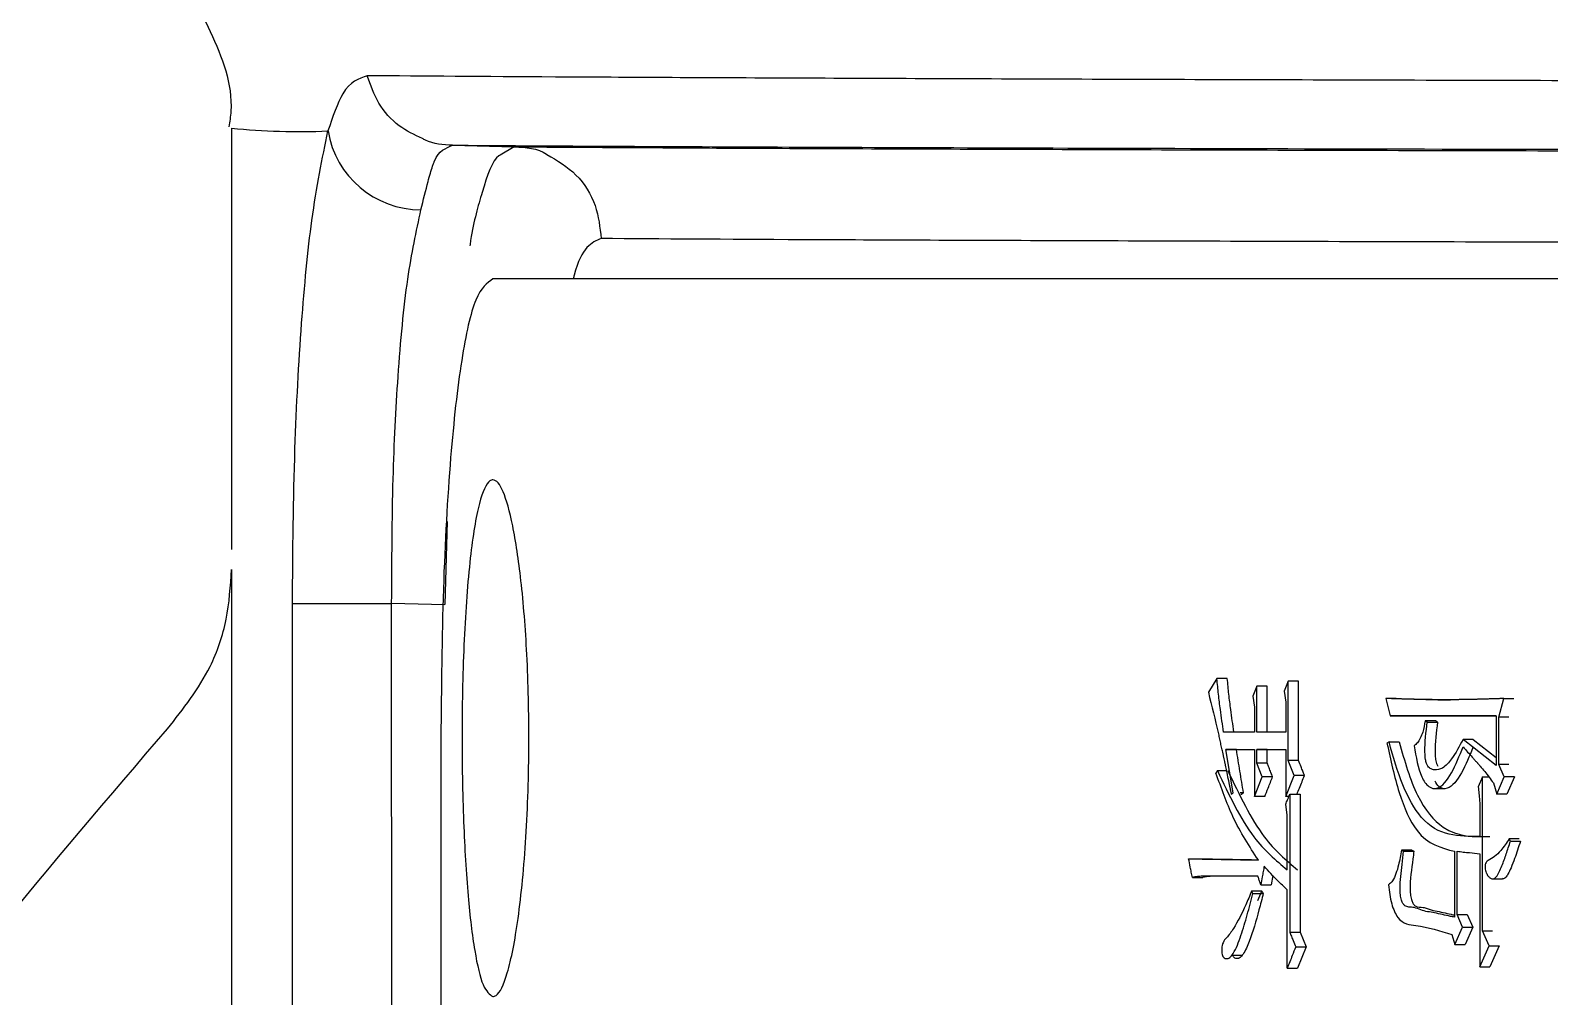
# Model space of a CAD drawing. Header units: millimetres. Extents: x 2160 to 4596, y 811 to 2534.
# Drawn here: x 3240.72 to 3253.94, y 1503.58 to 1512 of the extents above; entities that cross this region are included whole.
import ezdxf

# ---------------------------------------------------------------- set-up
doc = ezdxf.new("R2010")
doc.units = ezdxf.units.MM

msp = doc.modelspace()

# ---------------------------------------------------------------- linework, layer by layer
at = {"color": 7, "linetype": 'Continuous', "lineweight": 25}
for p, q in [((3242.468, 1511.146), (3242.468, 1507.477)), ((3244.393, 1510.997), (3244.93, 1510.983)), ((3244.93, 1510.983), (3244.806, 1510.911)), ((3244.345, 1507.721), (3244.324, 1506.997)), ((3242.468, 1507.302), (3242.468, 1477.996)), ((3243, 1478.269), (3242.998, 1507.007)), ((3243.862, 1507.006), (3243.862, 1507.009)), ((3244.324, 1506.994), (3243.862, 1507.006)), ((3243.865, 1478.714), (3243.862, 1507.006)), ((3251.046, 1506.352), (3250.972, 1506.233)), ((3251.137, 1506.352), (3251.046, 1506.352)), ((3251.394, 1506.287), (3251.36, 1506.2)), ((3251.394, 1505.887), (3251.394, 1506.287)), ((3251.484, 1506.287), (3251.394, 1506.287)), ((3251.484, 1505.887), (3251.484, 1506.287)), ((3251.667, 1506.33), (3251.633, 1506.244)), ((3251.667, 1505.638), (3251.667, 1506.33)), ((3251.757, 1506.33), (3251.667, 1506.33)), ((3251.36, 1506.2), (3251.373, 1506.103)), ((3251.633, 1506.244), (3251.646, 1506.146)), ((3251.646, 1506.146), (3251.646, 1505.887)), ((3252.518, 1506.179), (3252.554, 1506.027)), ((3252.606, 1506.179), (3252.518, 1506.179)), ((3253.501, 1506.017), (3253.544, 1506.179)), ((3253.544, 1506.179), (3253.631, 1506.179)), ((3251.373, 1506.103), (3251.373, 1505.887)), ((3252.554, 1506.027), (3253.477, 1506.027)), ((3252.643, 1506.027), (3252.554, 1506.027)), ((3253.477, 1506.027), (3252.643, 1506.027)), ((3253.477, 1506.027), (3253.477, 1505.595)), ((3253.501, 1505.605), (3253.501, 1506.017)), ((3253.588, 1506.017), (3253.501, 1506.017)), ((3251.373, 1505.887), (3251.105, 1505.887)), ((3251.646, 1505.887), (3251.394, 1505.887)), ((3252.878, 1505.973), (3252.86, 1505.984)), ((3252.948, 1505.984), (3252.86, 1505.984)), ((3252.878, 1505.973), (3252.967, 1505.973)), ((3252.967, 1505.973), (3252.948, 1505.984)), ((3244.29, 1505.833), (3244.29, 1478.932)), ((3252.545, 1505.8), (3252.527, 1505.789)), ((3253.477, 1505.595), (3253.189, 1505.822)), ((3253.277, 1505.822), (3253.189, 1505.822)), ((3253.277, 1505.822), (3253.477, 1505.664)), ((3251.125, 1505.735), (3251.373, 1505.735)), ((3251.188, 1505.357), (3251.125, 1505.735)), ((3251.216, 1505.735), (3251.125, 1505.735)), ((3251.216, 1505.735), (3251.373, 1505.735)), ((3251.373, 1505.735), (3251.373, 1505.324)), ((3251.394, 1505.735), (3251.646, 1505.735)), ((3251.394, 1505.616), (3251.394, 1505.735)), ((3251.484, 1505.735), (3251.394, 1505.735)), ((3251.441, 1505.497), (3251.394, 1505.616)), ((3251.484, 1505.616), (3251.394, 1505.616)), ((3251.484, 1505.735), (3251.646, 1505.735)), ((3251.484, 1505.616), (3251.484, 1505.735)), ((3251.646, 1505.735), (3251.646, 1505.324)), ((3251.719, 1505.508), (3251.667, 1505.638)), ((3251.757, 1505.638), (3251.667, 1505.638)), ((3251.051, 1505.551), (3251.038, 1505.53)), ((3251.051, 1505.551), (3251.128, 1505.551)), ((3251.373, 1505.324), (3251.441, 1505.497)), ((3251.531, 1505.497), (3251.441, 1505.497)), ((3251.646, 1505.324), (3251.719, 1505.508)), ((3251.809, 1505.508), (3251.719, 1505.508)), ((3253.359, 1505.497), (3253.321, 1505.411)), ((3253.359, 1504.156), (3253.359, 1505.497)), ((3253.359, 1505.497), (3253.413, 1505.497)), ((3253.482, 1505.346), (3253.548, 1505.497)), ((3253.548, 1505.497), (3253.501, 1505.605)), ((3253.588, 1505.605), (3253.501, 1505.605)), ((3253.636, 1505.497), (3253.548, 1505.497)), ((3253.636, 1505.497), (3253.569, 1505.346)), ((3251.171, 1505.346), (3251.188, 1505.357)), ((3251.278, 1505.357), (3251.248, 1505.357)), ((3251.278, 1505.357), (3251.262, 1505.346)), ((3252.942, 1505.394), (3253.03, 1505.394)), ((3253.453, 1505.443), (3253.482, 1505.346)), ((3251.254, 1505.346), (3251.262, 1505.346)), ((3251.672, 1505.324), (3251.646, 1505.324)), ((3251.659, 1505.162), (3251.646, 1505.259)), ((3251.68, 1505.346), (3251.68, 1504.145)), ((3251.68, 1505.346), (3251.77, 1505.346)), ((3251.77, 1505.346), (3251.77, 1504.145)), ((3253.569, 1505.346), (3253.482, 1505.346)), ((3251.659, 1504.686), (3251.659, 1505.162)), ((3253.335, 1505.194), (3253.335, 1504.978)), ((3253.601, 1504.935), (3253.591, 1504.956)), ((3252.742, 1504.859), (3252.654, 1504.859)), ((3252.672, 1504.848), (3252.761, 1504.848)), ((3253.115, 1504.848), (3253.115, 1504.275)), ((3253.138, 1504.297), (3253.138, 1504.848)), ((3253.335, 1504.827), (3253.335, 1503.842)), ((3253.601, 1504.935), (3253.688, 1504.935)), ((3250.8, 1504.783), (3250.891, 1504.783)), ((3250.833, 1504.621), (3250.923, 1504.621)), ((3251.403, 1504.632), (3250.968, 1504.632)), ((3251.059, 1504.632), (3250.968, 1504.632)), ((3251.403, 1504.632), (3251.059, 1504.632)), ((3251.533, 1504.637), (3251.518, 1504.556)), ((3253.444, 1504.609), (3253.532, 1504.609)), ((3251.438, 1504.502), (3251.348, 1504.502)), ((3251.36, 1504.481), (3251.45, 1504.481)), ((3251.402, 1504.419), (3251.438, 1504.502)), ((3251.428, 1504.556), (3251.518, 1504.556)), ((3251.659, 1503.831), (3251.659, 1504.513)), ((3253.185, 1504.188), (3253.138, 1504.297)), ((3253.138, 1504.297), (3253.226, 1504.297)), ((3253.226, 1504.297), (3253.273, 1504.188)), ((3253.119, 1504.037), (3253.185, 1504.188)), ((3253.185, 1504.188), (3253.273, 1504.188)), ((3253.273, 1504.188), (3253.207, 1504.037)), ((3251.68, 1504.145), (3251.77, 1504.145)), ((3251.77, 1504.145), (3251.822, 1504.015)), ((3253.091, 1504.123), (3253.119, 1504.037)), ((3253.119, 1504.037), (3253.207, 1504.037)), ((3253.415, 1504.026), (3253.359, 1504.156)), ((3253.359, 1504.156), (3253.446, 1504.156)), ((3251.177, 1503.943), (3251.268, 1503.943)), ((3251.732, 1504.015), (3251.822, 1504.015)), ((3251.822, 1504.015), (3251.749, 1503.831)), ((3253.335, 1503.842), (3253.415, 1504.026)), ((3253.415, 1504.026), (3253.503, 1504.026)), ((3253.503, 1504.026), (3253.423, 1503.842)), ((3253.335, 1503.842), (3253.423, 1503.842))]:
    msp.add_line(p, q, dxfattribs=at)
at = {"color": 7, "linetype": 'Continuous', "lineweight": 25, "flags": 128}
for points in [[(3251.757, 1505.638), (3251.757, 1505.984), (3251.757, 1506.33)], [(3252.545, 1505.8), (3252.581, 1505.8), (3252.607, 1505.8), (3252.633, 1505.8)], [(3251.463, 1505.324), (3251.44, 1505.324), (3251.407, 1505.324), (3251.373, 1505.324)], [(3253.679, 1504.956), (3253.648, 1504.956), (3253.62, 1504.956), (3253.591, 1504.956)], [(3251.36, 1504.481), (3251.354, 1504.491), (3251.348, 1504.502)], [(3251.438, 1504.502), (3251.441, 1504.497), (3251.444, 1504.491), (3251.45, 1504.481)], [(3251.659, 1503.831), (3251.704, 1503.831), (3251.749, 1503.831)]]:
    msp.add_lwpolyline(points, dxfattribs=at)
at = {"color": 7, "linetype": 'Continuous', "lineweight": 25}
for centre, radius, start, end in [((3243.063, 1517.18), 6.064, 264.3642, 272.3073), ((3244.117, 1511.255), 0.82, 189.3772, 270.0285), ((3243.642, 1709.244), 202.239, 269.81736, 270.06236)]:
    msp.add_arc(centre, radius, start, end, dxfattribs=at)
for points, knots in [([(3241.9, 1512.537), (3241.906, 1512.531), (3242.079, 1512.395), (3242.303, 1511.972), (3242.496, 1511.485), (3242.452, 1511.202), (3242.445, 1511.156)], [0, 0, 0, 0, 0.017313, 0.441285, 0.909661, 1, 1, 1, 1]), ([(3243.65, 1511.602), (3243.575, 1511.577), (3243.447, 1511.534), (3243.349, 1511.243), (3243.307, 1511.121)], [0, 0, 0, 0, 0.578809, 1, 1, 1, 1]), ([(3334.408, 1511.505), (3331.384, 1511.504), (3325.347, 1511.502), (3316.194, 1511.502), (3307.152, 1511.503), (3298.325, 1511.506), (3289.833, 1511.511), (3282.988, 1511.516), (3277.531, 1511.521), (3273.178, 1511.526), (3268.72, 1511.531), (3264.242, 1511.538), (3260.108, 1511.545), (3256.367, 1511.553), (3253.049, 1511.561), (3250.014, 1511.57), (3247.362, 1511.58), (3245.127, 1511.591), (3244.149, 1511.598), (3243.65, 1511.602)], [0, 0, 0, 0, 0.074691, 0.149062, 0.223115, 0.296848, 0.370262, 0.443356, 0.483243, 0.526636, 0.573536, 0.623941, 0.677851, 0.725458, 0.775499, 0.827974, 0.882883, 0.940225, 1, 1, 1, 1]), ([(3244.13, 1511.055), (3244.06, 1511.088), (3243.91, 1511.159), (3243.737, 1511.354), (3243.678, 1511.52), (3243.65, 1511.602)], [0, 0, 0, 0, 0.306526, 0.659337, 1, 1, 1, 1]), ([(3242.998, 1507.007), (3243.002, 1507.462), (3243.01, 1508.317), (3243.072, 1509.45), (3243.164, 1510.421), (3243.258, 1510.879), (3243.307, 1511.121)], [0, 0, 0, 0, 0.2747244, 0.5156261, 0.7443937, 1, 1, 1, 1]), ([(3244.393, 1510.997), (3244.31, 1511.001), (3244.217, 1511.005), (3244.139, 1511.05), (3244.13, 1511.055)], [0, 0, 0, 0, 0.891165, 1, 1, 1, 1]), ([(3244.117, 1510.435), (3244.138, 1510.521), (3244.175, 1510.67), (3244.209, 1510.788), (3244.227, 1510.838), (3244.232, 1510.851), (3244.234, 1510.855), (3244.272, 1510.95), (3244.333, 1510.973), (3244.393, 1510.997)], [0, 0, 0, 0, 0.252941, 0.435264, 0.483749, 0.497314, 0.501428, 0.503761, 1, 1, 1, 1]), ([(3244.393, 1510.997), (3245.118, 1510.992), (3246.567, 1510.983), (3250.358, 1510.97), (3255.256, 1510.958), (3261.296, 1510.947), (3268.344, 1510.938), (3276.287, 1510.929), (3284.987, 1510.923), (3294.294, 1510.918), (3302.736, 1510.915), (3310.016, 1510.913), (3314.019, 1510.913), (3316.021, 1510.913)], [0, 0, 0, 0, 0.0981345, 0.196269, 0.2944034, 0.3925379, 0.4906723, 0.5888066, 0.686941, 0.7850753, 0.8832097, 0.9416048, 1, 1, 1, 1]), ([(3244.806, 1510.911), (3244.802, 1510.909), (3244.741, 1510.877), (3244.659, 1510.623), (3244.575, 1510.336), (3244.545, 1510.137), (3244.543, 1510.121)], [0, 0, 0, 0, 0.033726, 0.552141, 0.964699, 1, 1, 1, 1]), ([(3244.93, 1510.983), (3245.429, 1510.98), (3246.415, 1510.973), (3248.696, 1510.964), (3251.456, 1510.955), (3254.685, 1510.947), (3258.295, 1510.94), (3262.841, 1510.932), (3268.445, 1510.925), (3275.163, 1510.917), (3282.066, 1510.912), (3288.995, 1510.907), (3295.819, 1510.904), (3302.43, 1510.902), (3308.739, 1510.9), (3313.244, 1510.9), (3315.626, 1510.9), (3316.021, 1510.9)], [0, 0, 0, 0, 0.07139, 0.140843, 0.208359, 0.273937, 0.337578, 0.399281, 0.488173, 0.572709, 0.652888, 0.72871, 0.800173, 0.867277, 0.930021, 0.988406, 1, 1, 1, 1]), ([(3244.93, 1510.983), (3245.031, 1510.978), (3245.133, 1510.973), (3245.212, 1510.917), (3245.213, 1510.917)], [0, 0, 0, 0, 0.993864, 1, 1, 1, 1]), ([(3245.213, 1510.917), (3245.303, 1510.864), (3245.483, 1510.757), (3245.653, 1510.484), (3245.675, 1510.281), (3245.686, 1510.184)], [0, 0, 0, 0, 0.340772, 0.682983, 1, 1, 1, 1]), ([(3243.862, 1507.009), (3243.864, 1507.375), (3243.867, 1508.064), (3243.915, 1509.031), (3243.992, 1509.853), (3244.077, 1510.246), (3244.117, 1510.435)], [0, 0, 0, 0, 0.266066, 0.500454, 0.760276, 1, 1, 1, 1]), ([(3245.686, 1510.184), (3245.644, 1510.167), (3245.561, 1510.132), (3245.48, 1509.982), (3245.446, 1509.844), (3245.443, 1509.833)], [0, 0, 0, 0, 0.478278, 0.958145, 1, 1, 1, 1]), ([(3316.021, 1510.102), (3314.749, 1510.102), (3312.423, 1510.102), (3309.059, 1510.102), (3305.926, 1510.103), (3302.81, 1510.104), (3299.716, 1510.104), (3296.651, 1510.106), (3293.619, 1510.107), (3289.365, 1510.109), (3283.825, 1510.112), (3277.081, 1510.118), (3270.353, 1510.124), (3264.632, 1510.132), (3259.912, 1510.139), (3256.109, 1510.147), (3252.675, 1510.155), (3249.716, 1510.164), (3247.263, 1510.174), (3246.217, 1510.18), (3245.686, 1510.184)], [0, 0, 0, 0, 0.037781, 0.069081, 0.100468, 0.131943, 0.163506, 0.195157, 0.226895, 0.258722, 0.330934, 0.408983, 0.49287, 0.582593, 0.645672, 0.711347, 0.779618, 0.850484, 0.923944, 1, 1, 1, 1]), ([(3244.744, 1509.833), (3244.692, 1509.796), (3244.59, 1509.723), (3244.464, 1509.152), (3244.367, 1508.285), (3244.303, 1507.138), (3244.295, 1506.272), (3244.29, 1505.833)], [0, 0, 0, 0, 0.18467, 0.369999, 0.565857, 0.779451, 1, 1, 1, 1]), ([(3308.882, 1509.834), (3308.236, 1509.834), (3305.001, 1509.834), (3299.249, 1509.834), (3293.049, 1509.834), (3287.04, 1509.833), (3282.4, 1509.833), (3276.863, 1509.833), (3272.655, 1509.833), (3267.72, 1509.833), (3263.122, 1509.833), (3259.027, 1509.833), (3255.346, 1509.833), (3252.737, 1509.833), (3249.927, 1509.833), (3248.057, 1509.833), (3246.028, 1509.833), (3245.272, 1509.833), (3244.744, 1509.833)], [0, 0, 0, 0, 0.020124, 0.100733, 0.181328, 0.221587, 0.302184, 0.342442, 0.423039, 0.463298, 0.543894, 0.624491, 0.664749, 0.745346, 0.785604, 0.8662, 0.906458, 1, 1, 1, 1]), ([(3244.743, 1503.583), (3244.714, 1503.603), (3244.656, 1503.645), (3244.581, 1503.967), (3244.522, 1504.455), (3244.483, 1505.115), (3244.469, 1505.895), (3244.488, 1506.709), (3244.54, 1507.42), (3244.619, 1507.906), (3244.693, 1508.068), (3244.764, 1508.093), (3244.834, 1508.011), (3244.92, 1507.702), (3244.994, 1507.209), (3245.046, 1506.552), (3245.064, 1505.771), (3245.038, 1504.958), (3244.97, 1504.245), (3244.875, 1503.762), (3244.795, 1503.594), (3244.752, 1503.585), (3244.743, 1503.583)], [0, 0, 0, 0, 0.046276, 0.092718, 0.141712, 0.195186, 0.253683, 0.315262, 0.376916, 0.434375, 0.485818, 0.499994, 0.546246, 0.592694, 0.641795, 0.695152, 0.753509, 0.815387, 0.876849, 0.934145, 0.985724, 1, 1, 1, 1]), ([(3241.911, 1505.915), (3242.047, 1506.088), (3242.274, 1506.376), (3242.44, 1506.866), (3242.459, 1507.156), (3242.468, 1507.302)], [0, 0, 0, 0, 0.429758, 0.714796, 1, 1, 1, 1]), ([(3251.105, 1505.887), (3251.095, 1505.951), (3251.078, 1506.06), (3251.06, 1506.216), (3251.051, 1506.307), (3251.046, 1506.352)], [0, 0, 0, 0, 0.424962, 0.712284, 1, 1, 1, 1]), ([(3251.195, 1505.887), (3251.185, 1505.952), (3251.169, 1506.06), (3251.15, 1506.216), (3251.141, 1506.306), (3251.137, 1506.352)], [0, 0, 0, 0, 0.424957, 0.71216, 1, 1, 1, 1]), ([(3250.972, 1506.233), (3251.002, 1506.113), (3251.035, 1505.979), (3251.068, 1505.833), (3251.074, 1505.803), (3251.079, 1505.779), (3251.084, 1505.756), (3251.089, 1505.737), (3251.093, 1505.718), (3251.096, 1505.702), (3251.1, 1505.687), (3251.102, 1505.675), (3251.104, 1505.664), (3251.108, 1505.648), (3251.111, 1505.633), (3251.114, 1505.617), (3251.117, 1505.606), (3251.119, 1505.594), (3251.123, 1505.579), (3251.126, 1505.563), (3251.129, 1505.548), (3251.132, 1505.536), (3251.135, 1505.52), (3251.138, 1505.505), (3251.141, 1505.489), (3251.144, 1505.478), (3251.146, 1505.466), (3251.149, 1505.454), (3251.151, 1505.443), (3251.153, 1505.433), (3251.155, 1505.425), (3251.156, 1505.419), (3251.157, 1505.413), (3251.159, 1505.406), (3251.16, 1505.398), (3251.162, 1505.39), (3251.163, 1505.384), (3251.164, 1505.378), (3251.166, 1505.371), (3251.168, 1505.363), (3251.17, 1505.354), (3251.171, 1505.349), (3251.171, 1505.346)], [0, 0, 0, 0, 0.414083, 0.465835, 0.49171, 0.517586, 0.543462, 0.569338, 0.582276, 0.608151, 0.621089, 0.634027, 0.646965, 0.659903, 0.685779, 0.698716, 0.711654, 0.724592, 0.73753, 0.763406, 0.776344, 0.789282, 0.802219, 0.828095, 0.841033, 0.853971, 0.866909, 0.879847, 0.892784, 0.905722, 0.912191, 0.91866, 0.925129, 0.931598, 0.944536, 0.951005, 0.957474, 0.963943, 0.970412, 0.98335, 0.989818, 1, 1, 1, 1]), ([(3253.544, 1506.179), (3253.535, 1506.178), (3253.521, 1506.178), (3253.503, 1506.177), (3253.49, 1506.177), (3253.476, 1506.177), (3253.463, 1506.176), (3253.449, 1506.176), (3253.436, 1506.175), (3253.422, 1506.175), (3253.404, 1506.174), (3253.386, 1506.174), (3253.369, 1506.173), (3253.355, 1506.173), (3253.337, 1506.172), (3253.319, 1506.172), (3253.302, 1506.171), (3253.288, 1506.171), (3253.275, 1506.171), (3253.257, 1506.17), (3253.239, 1506.17), (3253.222, 1506.17), (3253.208, 1506.169), (3253.195, 1506.169), (3253.177, 1506.169), (3253.159, 1506.169), (3253.142, 1506.168), (3253.131, 1506.168), (3253.122, 1506.168), (3253.115, 1506.168), (3253.109, 1506.168), (3253.1, 1506.168), (3253.091, 1506.168), (3253.082, 1506.168), (3253.076, 1506.168), (3253.069, 1506.168), (3253.062, 1506.168), (3253.056, 1506.168), (3253.05, 1506.168), (3253.046, 1506.168), (3253.043, 1506.168), (3253.038, 1506.168), (3253.034, 1506.168), (3253.029, 1506.168), (3253.025, 1506.168), (3253.019, 1506.168), (3253.013, 1506.168), (3253.004, 1506.168), (3252.995, 1506.168), (3252.986, 1506.168), (3252.98, 1506.168), (3252.971, 1506.168), (3252.96, 1506.168), (3252.947, 1506.168), (3252.934, 1506.168), (3252.921, 1506.169), (3252.903, 1506.169), (3252.886, 1506.169), (3252.868, 1506.169), (3252.855, 1506.17), (3252.842, 1506.17), (3252.825, 1506.17), (3252.807, 1506.171), (3252.79, 1506.171), (3252.777, 1506.171), (3252.764, 1506.172), (3252.747, 1506.172), (3252.729, 1506.172), (3252.712, 1506.173), (3252.699, 1506.173), (3252.682, 1506.174), (3252.664, 1506.174), (3252.647, 1506.175), (3252.634, 1506.175), (3252.621, 1506.176), (3252.604, 1506.176), (3252.587, 1506.177), (3252.57, 1506.177), (3252.557, 1506.178), (3252.54, 1506.178), (3252.526, 1506.178), (3252.518, 1506.179)], [0, 0, 0, 0, 0.025705, 0.038557, 0.05141, 0.064262, 0.077115, 0.089967, 0.102819, 0.115672, 0.128524, 0.154229, 0.167082, 0.179934, 0.192786, 0.218491, 0.231344, 0.244196, 0.257049, 0.269901, 0.295606, 0.308458, 0.321311, 0.334163, 0.347016, 0.37272, 0.385573, 0.398425, 0.404851, 0.411278, 0.417704, 0.42413, 0.436983, 0.443409, 0.449835, 0.456261, 0.462687, 0.469114, 0.47554, 0.478753, 0.481966, 0.485179, 0.491605, 0.494818, 0.498032, 0.504458, 0.510884, 0.51731, 0.530163, 0.536589, 0.543015, 0.549441, 0.562294, 0.575146, 0.587999, 0.600851, 0.613703, 0.639408, 0.652261, 0.665113, 0.677966, 0.690818, 0.716523, 0.729375, 0.742228, 0.75508, 0.767932, 0.793637, 0.80649, 0.819342, 0.832195, 0.857899, 0.870752, 0.883604, 0.896457, 0.909309, 0.935014, 0.947866, 0.960719, 0.973571, 1, 1, 1, 1]), ([(3252.606, 1506.179), (3252.744, 1506.174), (3252.901, 1506.168), (3253.061, 1506.168), (3253.08, 1506.168)], [0, 0, 0, 0, 0.87795, 1, 1, 1, 1]), ([(3252.86, 1505.984), (3252.853, 1505.95), (3252.843, 1505.895), (3252.818, 1505.832), (3252.793, 1505.79), (3252.773, 1505.775), (3252.763, 1505.768)], [0, 0, 0, 0, 0.34974, 0.571287, 0.787704, 1, 1, 1, 1]), ([(3253.189, 1505.822), (3253.157, 1505.762), (3253.103, 1505.662), (3253.017, 1505.566), (3252.953, 1505.553), (3252.91, 1505.563), (3252.885, 1505.581), (3252.87, 1505.613), (3252.86, 1505.655), (3252.853, 1505.779), (3252.867, 1505.887), (3252.878, 1505.973)], [0, 0, 0, 0, 0.237031, 0.40138, 0.534635, 0.589033, 0.643886, 0.675792, 0.707579, 0.7663, 1, 1, 1, 1]), ([(3252.967, 1505.973), (3252.955, 1505.885), (3252.941, 1505.781), (3252.948, 1505.659), (3252.956, 1505.615), (3252.967, 1505.597), (3252.971, 1505.589)], [0, 0, 0, 0, 0.664291, 0.787396, 0.911549, 1, 1, 1, 1]), ([(3252.527, 1505.789), (3252.559, 1505.643), (3252.621, 1505.354), (3252.806, 1504.926), (3252.999, 1504.878), (3253.115, 1504.848)], [0, 0, 0, 0, 0.291804, 0.574112, 1, 1, 1, 1]), ([(3253.335, 1504.978), (3253.154, 1504.976), (3252.899, 1504.974), (3252.655, 1505.416), (3252.582, 1505.671), (3252.545, 1505.8)], [0, 0, 0, 0, 0.546872, 0.769893, 1, 1, 1, 1]), ([(3252.633, 1505.8), (3252.681, 1505.634), (3252.773, 1505.309), (3253.056, 1504.968), (3253.284, 1504.974), (3253.423, 1504.978)], [0, 0, 0, 0, 0.291237, 0.569425, 1, 1, 1, 1]), ([(3252.763, 1505.768), (3252.78, 1505.669), (3252.805, 1505.519), (3252.888, 1505.401), (3252.987, 1505.381), (3253.096, 1505.525), (3253.158, 1505.679), (3253.189, 1505.757)], [0, 0, 0, 0, 0.25015, 0.377758, 0.502112, 0.745934, 1, 1, 1, 1]), ([(3253.277, 1505.757), (3253.245, 1505.678), (3253.183, 1505.524), (3253.076, 1505.384), (3252.986, 1505.394), (3252.956, 1505.442), (3252.945, 1505.46)], [0, 0, 0, 0, 0.366502, 0.718078, 0.897344, 1, 1, 1, 1]), ([(3253.189, 1505.757), (3253.216, 1505.727), (3253.246, 1505.694), (3253.279, 1505.657), (3253.287, 1505.647), (3253.295, 1505.638), (3253.304, 1505.629), (3253.312, 1505.619), (3253.323, 1505.606), (3253.358, 1505.567), (3253.404, 1505.512), (3253.441, 1505.46), (3253.453, 1505.443)], [0, 0, 0, 0, 0.297523, 0.334713, 0.371903, 0.390498, 0.427688, 0.464879, 0.483474, 0.557855, 0.855503, 1, 1, 1, 1]), ([(3251.278, 1505.357), (3251.268, 1505.419), (3251.252, 1505.514), (3251.232, 1505.64), (3251.221, 1505.704), (3251.216, 1505.735)], [0, 0, 0, 0, 0.497508, 0.748754, 1, 1, 1, 1]), ([(3251.531, 1505.497), (3251.526, 1505.51), (3251.516, 1505.536), (3251.5, 1505.575), (3251.49, 1505.603), (3251.484, 1505.616)], [0, 0, 0, 0, 0.314838, 0.657419, 1, 1, 1, 1]), ([(3251.809, 1505.508), (3251.804, 1505.521), (3251.794, 1505.546), (3251.777, 1505.589), (3251.765, 1505.62), (3251.757, 1505.638)], [0, 0, 0, 0, 0.288602, 0.577203, 1, 1, 1, 1]), ([(3251.407, 1504.773), (3251.329, 1504.891), (3251.19, 1505.103), (3251.085, 1505.398), (3251.038, 1505.53)], [0, 0, 0, 0, 0.555449, 1, 1, 1, 1]), ([(3251.051, 1505.551), (3251.151, 1505.34), (3251.329, 1504.965), (3251.559, 1504.771), (3251.659, 1504.686)], [0, 0, 0, 0, 0.564597, 1, 1, 1, 1]), ([(3251.141, 1505.551), (3251.242, 1505.34), (3251.419, 1504.966), (3251.649, 1504.771), (3251.749, 1504.686)], [0, 0, 0, 0, 0.564667, 1, 1, 1, 1]), ([(3251.463, 1505.324), (3251.473, 1505.349), (3251.489, 1505.39), (3251.512, 1505.448), (3251.524, 1505.481), (3251.531, 1505.497)], [0, 0, 0, 0, 0.432898, 0.716449, 1, 1, 1, 1]), ([(3251.744, 1505.346), (3251.751, 1505.364), (3251.766, 1505.399), (3251.787, 1505.454), (3251.802, 1505.49), (3251.809, 1505.508)], [0, 0, 0, 0, 0.32842, 0.66421, 1, 1, 1, 1]), ([(3253.321, 1505.411), (3253.326, 1505.371), (3253.334, 1505.3), (3253.335, 1505.227), (3253.335, 1505.194)], [0, 0, 0, 0, 0.558835, 1, 1, 1, 1]), ([(3251.646, 1505.259), (3251.651, 1505.272), (3251.659, 1505.292), (3251.671, 1505.321), (3251.677, 1505.338), (3251.68, 1505.346)], [0, 0, 0, 0, 0.428361, 0.714181, 1, 1, 1, 1]), ([(3253.591, 1504.956), (3253.567, 1504.922), (3253.527, 1504.863), (3253.465, 1504.798), (3253.421, 1504.78), (3253.395, 1504.758), (3253.386, 1504.745), (3253.382, 1504.733), (3253.38, 1504.719), (3253.381, 1504.701), (3253.386, 1504.674), (3253.398, 1504.644), (3253.418, 1504.619), (3253.439, 1504.608), (3253.46, 1504.608), (3253.493, 1504.639), (3253.527, 1504.72), (3253.566, 1504.824), (3253.589, 1504.898), (3253.601, 1504.935)], [0, 0, 0, 0, 0.156412, 0.260868, 0.365462, 0.392662, 0.410241, 0.42134, 0.432549, 0.445637, 0.467959, 0.506678, 0.545841, 0.586947, 0.621916, 0.6571, 0.775363, 0.887354, 1, 1, 1, 1]), ([(3252.654, 1504.859), (3252.646, 1504.815), (3252.633, 1504.743), (3252.606, 1504.653), (3252.578, 1504.587), (3252.553, 1504.566), (3252.54, 1504.556)], [0, 0, 0, 0, 0.349071, 0.571765, 0.789358, 1, 1, 1, 1]), ([(3253.115, 1504.275), (3253.103, 1504.277), (3253.045, 1504.288), (3252.947, 1504.314), (3252.841, 1504.326), (3252.767, 1504.361), (3252.721, 1504.361), (3252.687, 1504.368), (3252.665, 1504.391), (3252.651, 1504.424), (3252.642, 1504.469), (3252.637, 1504.577), (3252.658, 1504.701), (3252.668, 1504.81), (3252.672, 1504.848)], [0, 0, 0, 0, 0.051282, 0.25636, 0.431754, 0.51946, 0.589456, 0.639546, 0.668094, 0.696777, 0.732309, 0.768498, 0.918801, 1, 1, 1, 1]), ([(3252.654, 1504.859), (3252.657, 1504.857), (3252.663, 1504.854), (3252.669, 1504.85), (3252.672, 1504.848)], [0, 0, 0, 0, 0.499996, 1, 1, 1, 1]), ([(3252.761, 1504.848), (3252.758, 1504.826), (3252.744, 1504.716), (3252.724, 1504.588), (3252.731, 1504.463), (3252.74, 1504.421), (3252.755, 1504.389), (3252.788, 1504.357), (3252.83, 1504.366), (3252.888, 1504.345), (3252.945, 1504.328), (3253.015, 1504.317), (3253.071, 1504.302), (3253.105, 1504.295), (3253.115, 1504.293)], [0, 0, 0, 0, 0.054921, 0.272966, 0.312507, 0.352188, 0.383382, 0.414603, 0.535292, 0.594414, 0.712513, 0.830508, 0.948503, 1, 1, 1, 1]), ([(3252.742, 1504.859), (3252.744, 1504.858), (3252.747, 1504.856), (3252.753, 1504.853), (3252.758, 1504.85), (3252.761, 1504.848)], [0, 0, 0, 0, 0.253186, 0.506379, 1, 1, 1, 1]), ([(3253.138, 1504.848), (3253.156, 1504.846), (3253.191, 1504.842), (3253.257, 1504.835), (3253.305, 1504.83), (3253.335, 1504.827)], [0, 0, 0, 0, 0.271476, 0.542951, 1, 1, 1, 1]), ([(3253.688, 1504.935), (3253.672, 1504.884), (3253.647, 1504.804), (3253.61, 1504.71), (3253.584, 1504.654), (3253.563, 1504.62), (3253.545, 1504.608), (3253.536, 1504.609), (3253.532, 1504.61)], [0, 0, 0, 0, 0.385113, 0.602792, 0.768152, 0.874694, 0.955427, 1, 1, 1, 1]), ([(3250.833, 1504.621), (3250.83, 1504.636), (3250.823, 1504.666), (3250.813, 1504.72), (3250.805, 1504.759), (3250.8, 1504.783)], [0, 0, 0, 0, 0.277507, 0.555013, 1, 1, 1, 1]), ([(3250.8, 1504.783), (3250.804, 1504.783), (3250.816, 1504.783), (3250.831, 1504.783), (3250.851, 1504.782), (3250.871, 1504.782), (3250.89, 1504.782), (3250.91, 1504.781), (3250.926, 1504.781), (3250.945, 1504.781), (3250.965, 1504.78), (3250.985, 1504.78), (3251.005, 1504.78), (3251.021, 1504.779), (3251.04, 1504.779), (3251.056, 1504.779), (3251.076, 1504.778), (3251.096, 1504.778), (3251.116, 1504.778), (3251.136, 1504.777), (3251.152, 1504.777), (3251.172, 1504.777), (3251.192, 1504.776), (3251.212, 1504.776), (3251.232, 1504.776), (3251.249, 1504.775), (3251.269, 1504.775), (3251.285, 1504.775), (3251.305, 1504.774), (3251.321, 1504.774), (3251.342, 1504.774), (3251.369, 1504.773), (3251.392, 1504.773), (3251.407, 1504.772)], [0, 0, 0, 0, 0.019729, 0.059186, 0.078915, 0.118372, 0.157829, 0.177558, 0.217015, 0.236744, 0.276201, 0.315659, 0.335387, 0.374845, 0.394573, 0.43403, 0.453759, 0.493216, 0.532674, 0.552402, 0.59186, 0.611588, 0.651046, 0.690503, 0.710232, 0.749689, 0.769418, 0.808875, 0.828604, 0.868061, 0.88779, 0.927247, 1, 1, 1, 1]), ([(3250.891, 1504.783), (3250.954, 1504.782), (3251.085, 1504.78), (3251.256, 1504.777), (3251.366, 1504.775), (3251.406, 1504.774)], [0, 0, 0, 0, 0.371075, 0.772541, 1, 1, 1, 1]), ([(3251.458, 1504.718), (3251.455, 1504.703), (3251.449, 1504.672), (3251.439, 1504.618), (3251.432, 1504.58), (3251.428, 1504.556)], [0, 0, 0, 0, 0.283862, 0.567725, 1, 1, 1, 1]), ([(3251.659, 1504.513), (3251.631, 1504.539), (3251.583, 1504.583), (3251.516, 1504.654), (3251.477, 1504.697), (3251.458, 1504.718)], [0, 0, 0, 0, 0.409741, 0.70481, 1, 1, 1, 1]), ([(3250.968, 1504.632), (3250.952, 1504.632), (3250.921, 1504.631), (3250.876, 1504.629), (3250.847, 1504.624), (3250.833, 1504.621)], [0, 0, 0, 0, 0.355817, 0.677713, 1, 1, 1, 1]), ([(3251.059, 1504.632), (3251.043, 1504.632), (3251.012, 1504.631), (3250.967, 1504.629), (3250.938, 1504.624), (3250.923, 1504.621)], [0, 0, 0, 0, 0.356279, 0.6779441, 1, 1, 1, 1]), ([(3251.428, 1504.556), (3251.426, 1504.562), (3251.421, 1504.578), (3251.412, 1504.603), (3251.406, 1504.622), (3251.403, 1504.632)], [0, 0, 0, 0, 0.250001, 0.6250002, 1, 1, 1, 1]), ([(3251.348, 1504.502), (3251.331, 1504.461), (3251.283, 1504.341), (3251.21, 1504.201), (3251.141, 1504.105), (3251.104, 1504.067), (3251.092, 1504.03), (3251.088, 1504.001), (3251.088, 1503.973), (3251.092, 1503.949), (3251.099, 1503.931), (3251.111, 1503.917), (3251.131, 1503.911), (3251.16, 1503.919), (3251.207, 1503.982), (3251.257, 1504.112), (3251.311, 1504.293), (3251.344, 1504.418), (3251.36, 1504.481)], [0, 0, 0, 0, 0.09565, 0.280795, 0.373244, 0.419662, 0.436462, 0.4533, 0.470465, 0.483389, 0.496387, 0.510841, 0.535897, 0.579802, 0.622961, 0.750748, 0.875017, 1, 1, 1, 1]), ([(3251.45, 1504.481), (3251.438, 1504.433), (3251.4, 1504.289), (3251.347, 1504.1), (3251.287, 1503.966), (3251.248, 1503.919), (3251.223, 1503.912), (3251.204, 1503.916), (3251.193, 1503.926), (3251.186, 1503.936), (3251.185, 1503.943), (3251.185, 1503.943)], [0, 0, 0, 0, 0.186803, 0.560962, 0.749178, 0.825797, 0.902611, 0.942659, 0.97537, 0.998161, 1, 1, 1, 1]), ([(3252.54, 1504.556), (3252.547, 1504.499), (3252.561, 1504.388), (3252.64, 1504.214), (3252.833, 1504.203), (3252.989, 1504.155), (3253.091, 1504.123)], [0, 0, 0, 0, 0.1295403, 0.2526388, 0.50766, 1, 1, 1, 1]), ([(3251.68, 1504.145), (3251.685, 1504.133), (3251.695, 1504.108), (3251.713, 1504.064), (3251.725, 1504.034), (3251.732, 1504.015)], [0, 0, 0, 0, 0.288432, 0.576865, 1, 1, 1, 1]), ([(3251.732, 1504.015), (3251.722, 1503.99), (3251.705, 1503.947), (3251.681, 1503.886), (3251.666, 1503.85), (3251.659, 1503.831)], [0, 0, 0, 0, 0.407194, 0.703597, 1, 1, 1, 1])]:
    msp.add_open_spline(points, degree=3, knots=knots, dxfattribs=at)
msp.add_open_spline([(3235.107, 1488.974), (3235.193, 1490.534), (3235.364, 1493.653), (3236.752, 1498.15), (3238.86, 1502.358), (3240.894, 1504.729), (3241.911, 1505.915)], degree=3, dxfattribs=at)

doc.saveas('drawing.dxf')
